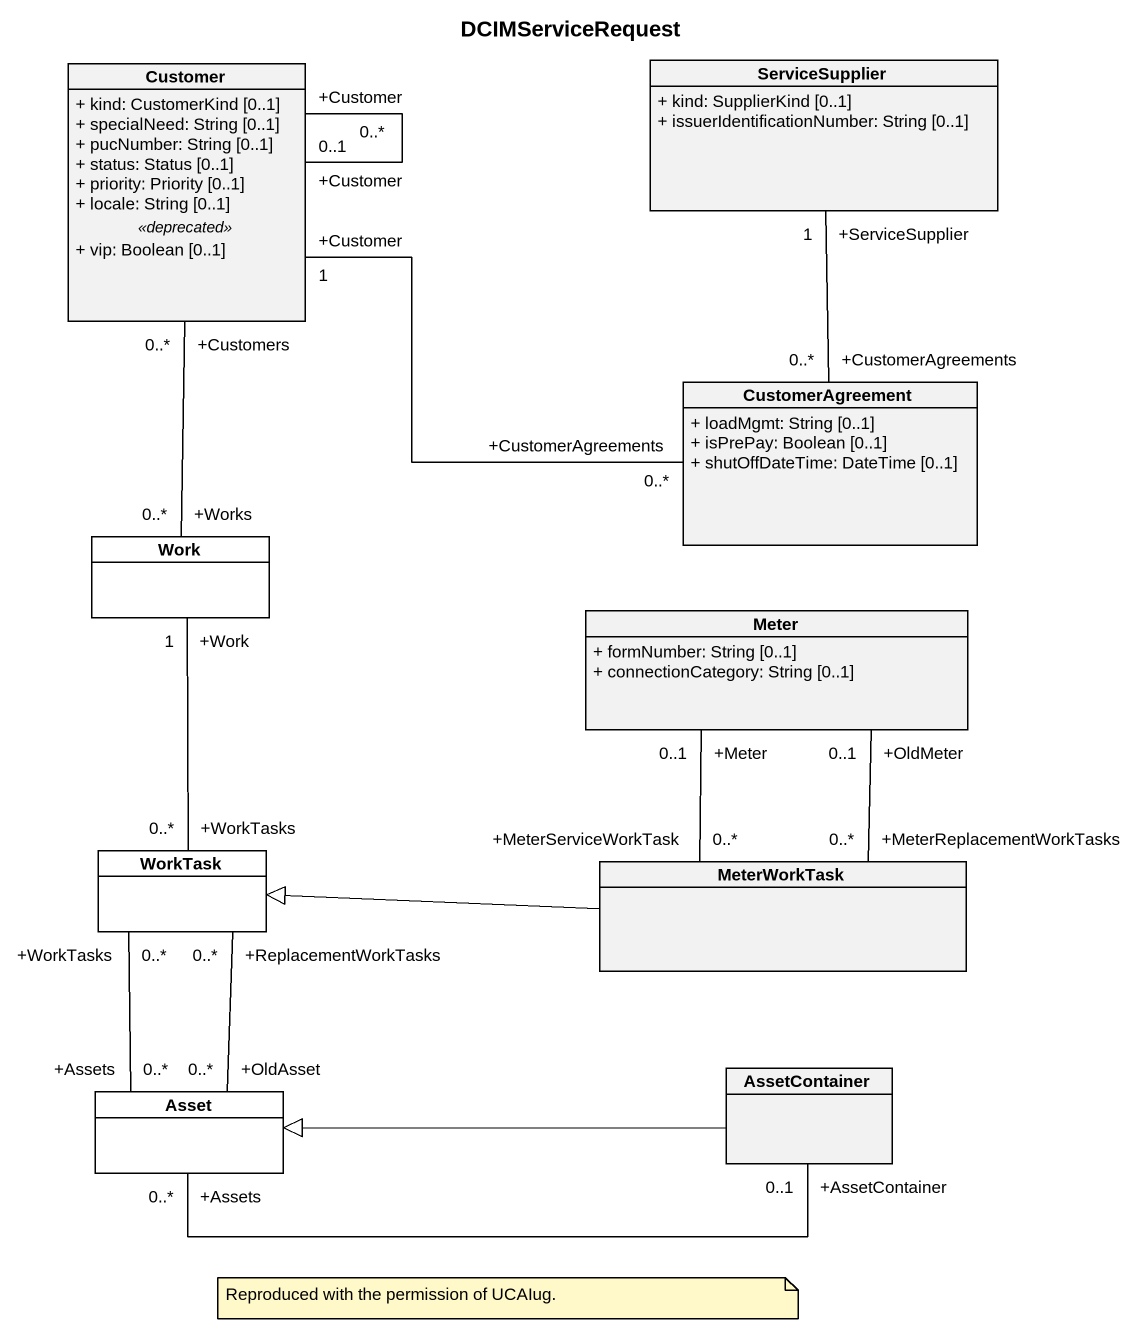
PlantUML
@startuml
title DCIMServiceRequest
hide circle
hide empty members
skinparam classAttributeIconSize 0
class Customer {
  + kind: CustomerKind [0..1]
  + specialNeed: String [0..1]
  + pucNumber: String [0..1]
  + status: Status [0..1]
  + priority: Priority [0..1]
  + locale: String [0..1]
  .. <<deprecated>> ..
  + vip: Boolean [0..1]
}
class ServiceSupplier {
  + kind: SupplierKind [0..1]
  + issuerIdentificationNumber: String [0..1]
}
class CustomerAgreement {
  + loadMgmt: String [0..1]
  + isPrePay: Boolean [0..1]
  + shutOffDateTime: DateTime [0..1]
}
class Work #FFFFFF
class Meter {
  + formNumber: String [0..1]
  + connectionCategory: String [0..1]
}
class WorkTask #FFFFFF
class MeterWorkTask
class Asset #FFFFFF
class AssetContainer
Customer "+Customer\n0..1" -- "+Customer\n0..*" Customer
Customer "+Customer\n1" -right- "+CustomerAgreements\n0..*" CustomerAgreement
Customer "+Customers\n0..*" -- "+Works\n0..*" Work
ServiceSupplier "+ServiceSupplier\n1" -- "+CustomerAgreements\n0..*" CustomerAgreement
Work "+Work\n1" -- "+WorkTasks\n0..*" WorkTask
WorkTask "+ReplacementWorkTasks\n0..*" -- "+OldAsset\n0..*" Asset
WorkTask "+WorkTasks\n0..*" -- "+Assets\n0..*" Asset
MeterWorkTask "+MeterServiceWorkTask\n0..*" -up- "+Meter\n0..1" Meter
MeterWorkTask "+MeterReplacementWorkTasks\n0..*" -up- "+OldMeter\n0..1" Meter
MeterWorkTask -left-|> WorkTask
Asset "+Assets\n0..*" -right- "+AssetContainer\n0..1" AssetContainer
AssetContainer -left-|> Asset
note as N1
  Reproduced with the permission of UCAIug.
end note
@enduml
